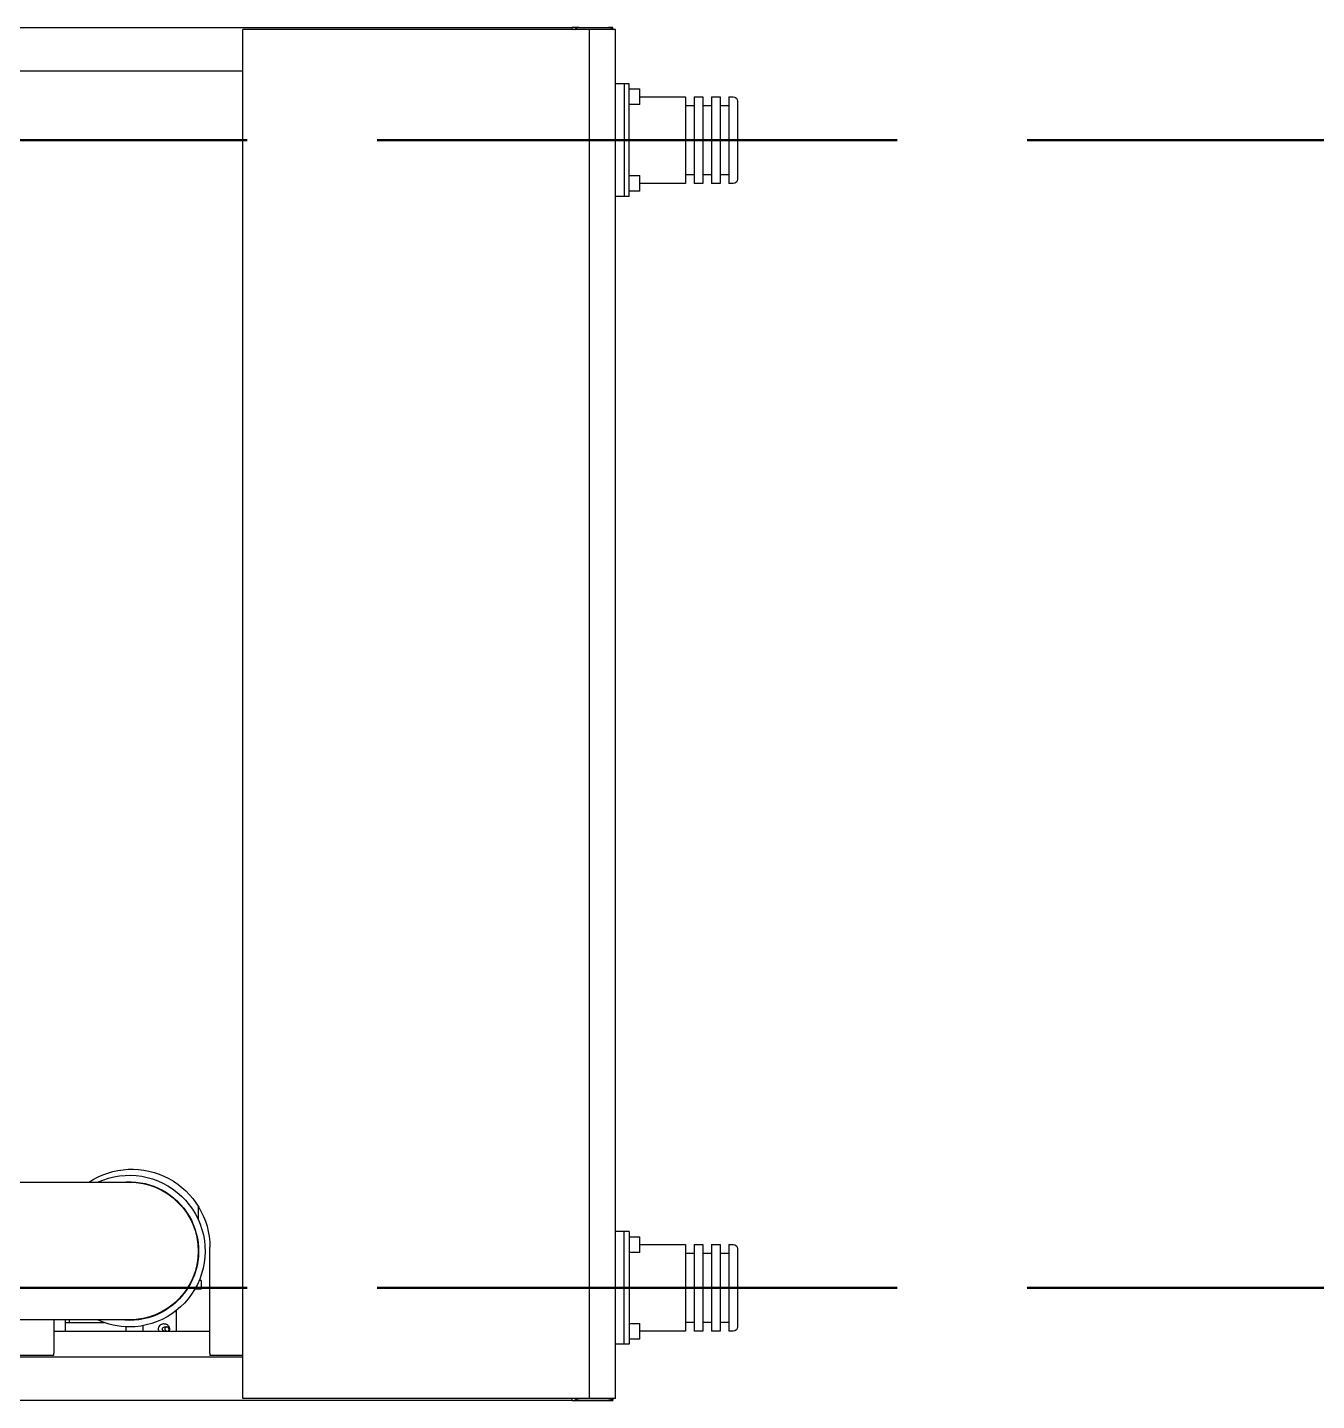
# Model space of a CAD drawing. Header units: millimetres. Extents: x 163705 to 1616509, y 81827 to 302547.
# Drawn here: x 901031 to 902518, y 145867 to 147452 of the extents above; entities that cross this region are included whole.
import ezdxf

# ---------------------------------------------------------------- set-up
doc = ezdxf.new("R2010")
doc.units = ezdxf.units.MM
doc.header["$LTSCALE"] = 10
doc.linetypes.add('ACAD_ISO02W100', pattern=[15, 12, -3])
doc.linetypes.add('CENTER2', pattern=[28.575, 19.05, -3.175, 3.175, -3.175])
doc.layers.add('1-中心线', color=1, linetype='CENTER2', lineweight=0)
doc.layers.add('1-设备轮廓', color=2, linetype='Continuous', lineweight=18)
doc.layers.add('1-隐线', color=8, linetype='Continuous')

# ---------------------------------------------------------------- blocks, each defined once
blk = doc.blocks.new('G$C8841F3B5')
for p, q in [((329.9, 16.5), (329.9, 1596.5)), ((329.9, 1596.5), (359.9, 1596.5)), ((332.9, 1597.2), (332.9, 1599)), ((332.9, 1599), (337.9, 1599)), ((334.9, 1597), (334.4, 1596.5)), ((374.9, 1597), (334.9, 1597)), ((371.9, 1599), (337.9, 1599)), ((359.9, 16.5), (359.9, 1596.5)), ((359.9, 1596.5), (759.9, 1596.5)), ((359.9, 16.5), (359.9, 1596.5)), ((371.9, 1599), (379.9, 1599)), ((375.4, 1596.5), (374.9, 1597)), ((1089.9, 1599), (379.9, 1599)), ((379.9, 1596.5), (379.9, 1599)), ((759.9, 16.5), (759.9, 1596.5)), ((1075.7, 1549), (759.9, 1549)), ((301.9, 1516.5), (301.9, 1527.9)), ((313.9, 1528), (302, 1528)), ((313.9, 1404), (313.9, 1534)), ((313.9, 1534), (319.9, 1534)), ((319.9, 1534), (319.9, 1404)), ((319.9, 1534), (329.9, 1534)), ((188.9, 1514), (188.9, 1469)), ((198.9, 1519), (193.9, 1519)), ((198.9, 1519), (198.9, 1469)), ((208.9, 1509), (198.9, 1509)), ((218.9, 1519), (208.9, 1519)), ((208.9, 1519), (208.9, 1469)), ((218.9, 1519), (218.9, 1469)), ((228.9, 1509), (218.9, 1509)), ((238.9, 1519), (228.9, 1519)), ((228.9, 1519), (228.9, 1469)), ((238.9, 1519), (238.9, 1469)), ((248.9, 1509), (238.9, 1509)), ((301.9, 1519), (248.9, 1519)), ((248.9, 1519), (248.9, 1469)), ((301.9, 1510.1), (301.9, 1516.5)), ((302, 1510), (313.9, 1510)), ((188.9, 1469), (188.9, 1424)), ((198.9, 1469), (198.9, 1419)), ((208.9, 1469), (208.9, 1419)), ((218.9, 1469), (218.9, 1419)), ((228.9, 1469), (228.9, 1419)), ((238.9, 1469), (238.9, 1419)), ((248.9, 1469), (248.9, 1419)), ((198.9, 1429), (208.9, 1429)), ((218.9, 1429), (228.9, 1429)), ((238.9, 1429), (248.9, 1429)), ((301.9, 1417.9), (301.9, 1427.9)), ((313.9, 1428), (302, 1428)), ((193.9, 1419), (198.9, 1419)), ((208.9, 1419), (218.9, 1419)), ((228.9, 1419), (238.9, 1419)), ((248.9, 1419), (301.9, 1419)), ((301.9, 1410.1), (301.9, 1417.9)), ((302, 1410), (313.9, 1410)), ((313.9, 1404), (319.9, 1404)), ((319.9, 1404), (329.9, 1404)), ((1119.9, 266), (890.9, 266)), ((811.4, 238.4), (811.4, 223.1)), ((313.9, 209), (313.9, 79)), ((313.9, 209), (319.9, 209)), ((319.9, 209), (329.9, 209)), ((319.9, 79), (319.9, 209)), ((198.9, 194), (193.9, 194)), ((198.9, 194), (198.9, 94)), ((218.9, 194), (208.9, 194)), ((208.9, 194), (208.9, 94)), ((218.9, 194), (218.9, 94)), ((238.9, 194), (228.9, 194)), ((228.9, 194), (228.9, 94)), ((238.9, 194), (238.9, 94)), ((301.9, 194), (248.9, 194)), ((248.9, 194), (248.9, 94)), ((301.9, 185.1), (301.9, 202.9)), ((313.9, 203), (302, 203)), ((797.9, 68.5), (797.9, 191)), ((188.9, 189), (188.9, 99)), ((208.9, 184), (198.9, 184)), ((228.9, 184), (218.9, 184)), ((248.9, 184), (238.9, 184)), ((302, 185), (313.9, 185)), ((808, 152.5), (808, 142.5)), ((808, 152.5), (810.3, 152.5)), ((808, 142.5), (815.2, 142.5)), ((836.8, 117.7), (836.8, 94)), ((198.9, 104), (208.9, 104)), ((218.9, 104), (228.9, 104)), ((238.9, 104), (248.9, 104)), ((301.9, 85.1), (301.9, 102.9)), ((313.9, 103), (302, 103)), ((850.1, 99), (847.6, 99)), ((850.9, 102.7), (850.6, 102.7)), ((874.8, 94), (874.8, 100.5)), ((890.9, 107), (1119.9, 107)), ((894.9, 99.1), (894.9, 94)), ((959.9, 104), (920, 104)), ((959.9, 104), (959.9, 107)), ((964.9, 104), (959.9, 104)), ((964.9, 107), (964.9, 104)), ((964.9, 104), (964.9, 94)), ((977.9, 107), (977.9, 68.5)), ((193.9, 94), (198.9, 94)), ((208.9, 94), (218.9, 94)), ((228.9, 94), (238.9, 94)), ((248.9, 94), (301.9, 94)), ((302, 85), (313.9, 85)), ((977.9, 94), (797.9, 94)), ((313.9, 79), (319.9, 79)), ((319.9, 79), (329.9, 79)), ((759.9, 66), (797.9, 66)), ((759.9, 64), (1089.9, 64)), ((797.9, 68.5), (797.9, 66)), ((977.9, 66), (977.9, 68.5)), ((977.9, 66), (1075.7, 66)), ((329.9, 16.5), (359.9, 16.5)), ((334.4, 16.5), (334.9, 16)), ((334.9, 16), (374.9, 16)), ((359.9, 16.5), (759.9, 16.5)), ((374.9, 16), (375.4, 16.5)), ((379.9, 14), (379.9, 16.5)), ((332.9, 15.8), (332.9, 14)), ((337.9, 14), (332.9, 14)), ((371.9, 14), (337.9, 14)), ((379.9, 14), (371.9, 14)), ((379.9, 14), (1089.9, 14))]:
    blk.add_line(p, q)
at = {"flags": 128}
blk.add_lwpolyline([(890.9, 106.5), (896.2, 106.7), (899.9, 107)], dxfattribs=at)
for centre, radius, start, end in [((337.9, 1591), 8, 90, 136.5675), ((371.9, 1591), 8, 43.4325, 90), ((302, 1527.9), 0.1, 90, 180), ((193.9, 1514), 5, 90, 180), ((302, 1510.1), 0.1, 180, 270), ((302, 1427.9), 0.1, 90, 180), ((193.9, 1424), 5, 180, 270), ((302, 1410.1), 0.1, 180, 270), ((887.9, 191), 90, 56.4427, 180), ((890.9, 186.5), 87.5, 65.3087, 270), ((890.9, 186.5), 80, 83.5908, 270), ((890.9, 186.5), 79.5, 90, 180), ((193.9, 189), 5, 90, 180), ((302, 202.9), 0.1, 90, 180), ((302, 185.1), 0.1, 180, 270), ((890.9, 186.5), 79.5, 180, 270), ((193.9, 99), 5, 180, 270), ((302, 102.9), 0.1, 90, 180), ((850.1, 96.5), 2.46, 359.0242, 88.9898), ((850.1, 96.5), 2.46, 271.0102, 0.9758), ((890.9, 186.5), 87.5, 270, 294.6913), ((302, 85.1), 0.1, 180, 270), ((337.9, 22), 8, 223.4325, 270), ((371.9, 22), 8, 270, 316.5675)]:
    blk.add_arc(centre, radius, start, end)
for points, knots in [([(836.5, 117.5), (836.5, 117.6), (836.5, 117.8), (836.6, 118), (836.6, 118.1)], [0, 0, 0, 0, 0.644146, 1, 1, 1, 1]), ([(836.8, 115.6), (836.8, 115.6), (836.7, 115.7), (836.6, 116.1), (836.6, 116.6), (836.6, 117.1), (836.5, 117.4), (836.5, 117.5)], [0, 0, 0, 0, 0.037113, 0.357304, 0.677307, 0.839506, 1, 1, 1, 1]), ([(850.6, 102.7), (850.3, 102.7), (849.6, 102.7), (848.4, 102.3), (847.1, 101.7), (846.1, 100.8), (845.3, 99.6), (844.7, 98.3), (844.5, 97.3), (844.5, 96.6), (844.5, 96.5)], [0, 0, 0, 0, 0.099061, 0.241568, 0.383989, 0.526548, 0.669427, 0.812728, 0.956468, 1, 1, 1, 1]), ([(844.5, 96.5), (844.5, 96.2), (844.6, 95.4), (844.8, 94.6), (845, 94.1), (845.1, 94)], [0, 0, 0, 0, 0.340099, 0.886478, 1, 1, 1, 1]), ([(845, 96.5), (845.1, 96.8), (845.2, 97.2), (845.6, 97.8), (845.9, 98.2), (846.2, 98.5), (846.4, 98.7), (846.7, 98.8), (847.1, 99), (847.6, 99), (848.1, 99), (848.6, 98.8), (849, 98.6), (849.5, 98.2), (849.8, 97.8), (850, 97.2), (849.9, 96.8), (849.9, 96.5)], [0, 0, 0, 0, 0.124751, 0.187894, 0.249598, 0.312209, 0.334371, 0.374802, 0.443669, 0.499768, 0.555924, 0.624872, 0.666262, 0.749989, 0.811949, 0.875055, 1, 1, 1, 1]), ([(849.9, 96.5), (849.9, 96.5), (849.9, 96.5), (849.9, 96.5), (849.9, 96.5), (849.8, 96.2), (849.6, 95.8), (849.3, 95.3), (849, 94.9), (848.6, 94.5), (848.2, 94.2), (847.7, 94), (847.1, 94), (846.8, 94), (846.6, 94.1), (846.5, 94.1), (846.4, 94.1), (846, 94.2), (845.6, 94.5), (845.2, 94.9), (845, 95.3), (845, 95.7), (845, 96.1), (845, 96.3), (845, 96.5)], [0, 0, 0, 0, 0.000121, 0.001193, 0.004277, 0.01612, 0.124813, 0.19312, 0.249645, 0.305191, 0.374274, 0.436746, 0.499081, 0.561398, 0.561867, 0.566033, 0.57802, 0.62401, 0.693364, 0.74889, 0.805592, 0.874275, 0.917971, 1, 1, 1, 1]), ([(857.2, 96.5), (857.2, 96.9), (857.1, 97.7), (856.6, 99.3), (855.4, 101), (853.6, 102.2), (852.1, 102.7), (851.3, 102.8), (850.9, 102.7), (850.9, 102.7)], [0, 0, 0, 0, 0.11921, 0.251113, 0.500022, 0.749257, 0.88033, 0.999335, 1, 1, 1, 1]), ([(856.6, 94), (856.7, 94.3), (857.1, 95.1), (857.2, 96), (857.2, 96.5)], [0, 0, 0, 0, 0.407383, 1, 1, 1, 1])]:
    blk.add_open_spline(points, degree=3, knots=knots)
at = {"layer": '1-中心线'}
for p, q in [((383.9, 1469), (118.9, 1469)), ((383.9, 144), (118.9, 144))]:
    blk.add_line(p, q, dxfattribs=at)

msp = doc.modelspace()

# ---------------------------------------------------------------- linework, layer by layer
at = {"layer": '1-设备轮廓', "color": 5, "linetype": 'ACAD_ISO02W100', "lineweight": 50, "ltscale": 5}
for points in [[(878184.06, 147322.132), (918109.06, 147322.132)], [(878184.06, 145997.132), (918109.06, 145997.132)]]:
    msp.add_lwpolyline(points, dxfattribs=at)

# ---------------------------------------------------------------- block references
at = {"layer": '1-隐线', "xscale": -1}
msp.add_blockref('G$C8841F3B5', (902038.94, 145853.132), dxfattribs=at)

doc.saveas('drawing.dxf')
